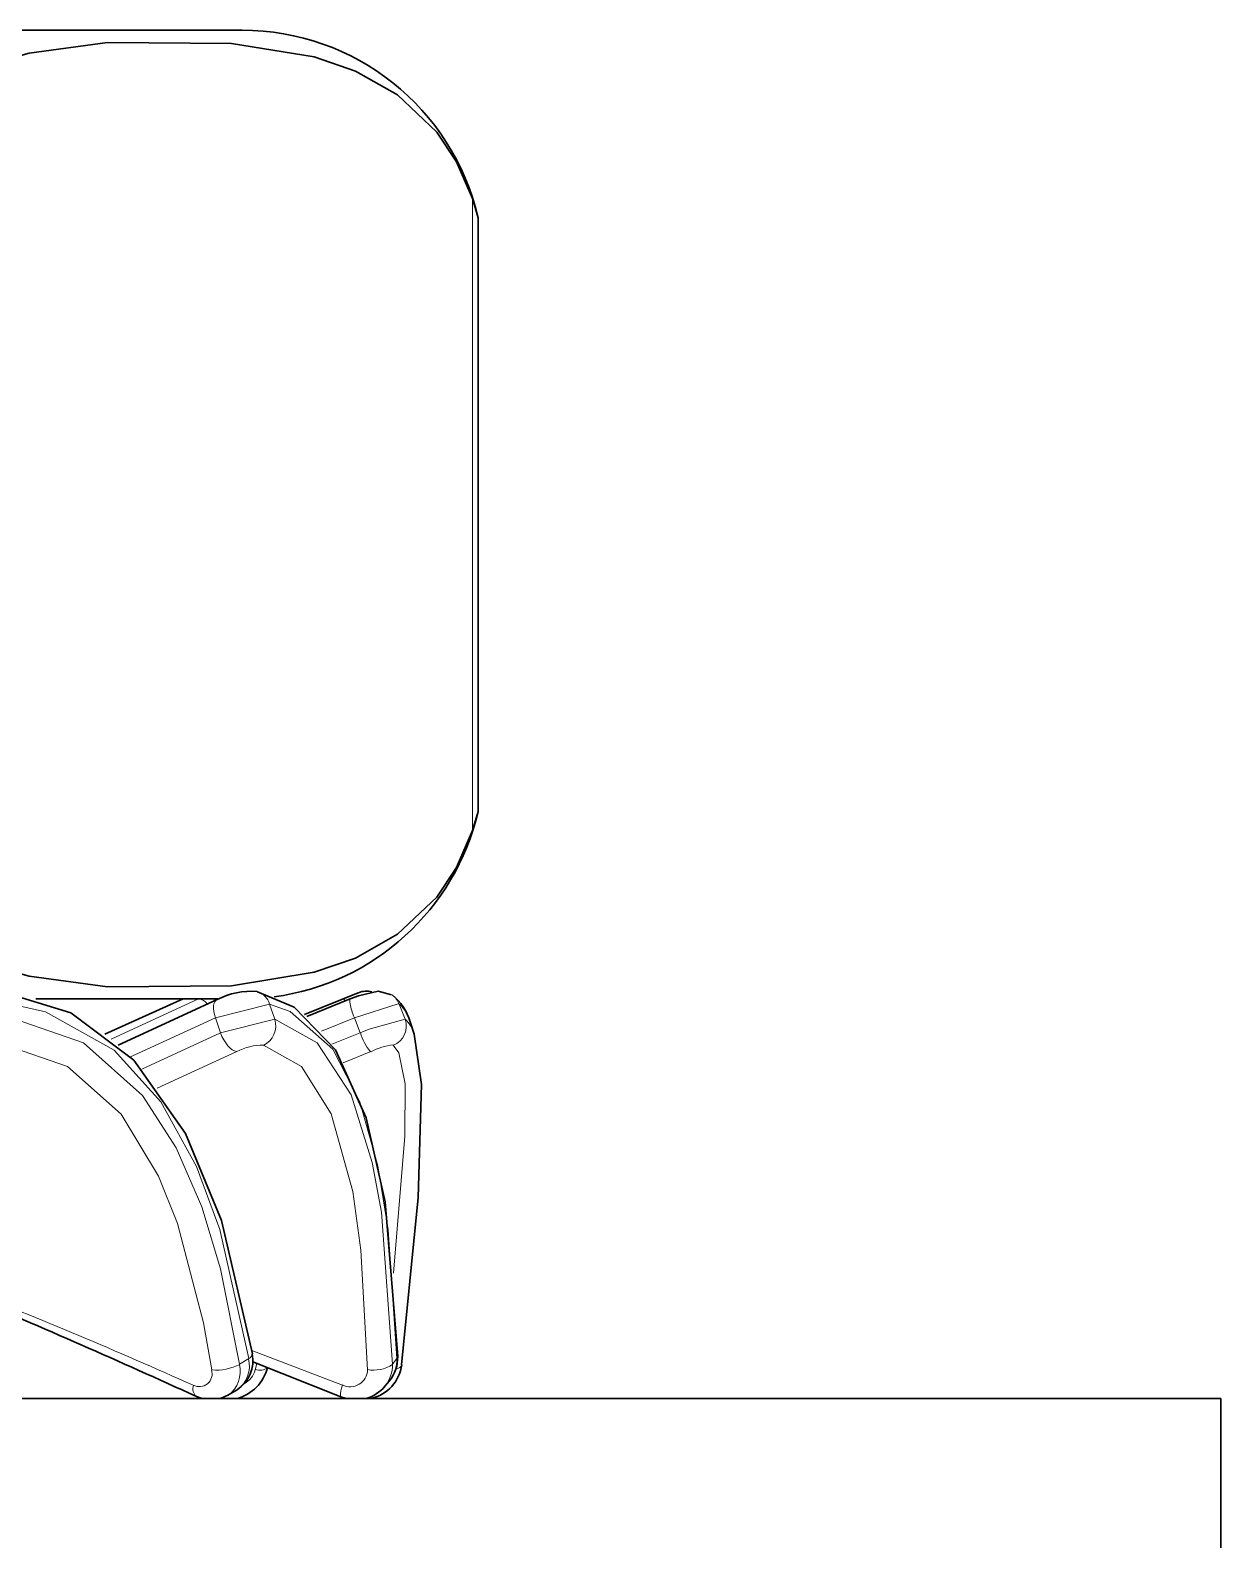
# Model space of a CAD drawing. Extents: x 315 to 857, y 212 to 651.
# Drawn here: x 455.842 to 458.792, y 225.437 to 229.177 of the extents above; entities that cross this region are included whole.
import ezdxf

# ---------------------------------------------------------------- set-up
doc = ezdxf.new("R2010")
doc.units = 0

msp = doc.modelspace()

# ---------------------------------------------------------------- linework, layer by layer
at = {"color": 7, "lineweight": 35, "ltscale": 0.11937}
msp.add_line((451.5926, 229.1768), (456.3674, 229.1768), dxfattribs=at)
at = {"color": 7, "lineweight": 35, "ltscale": 0.001228}
for p, q in [((456.9519, 228.7121), (456.9385, 228.7594)), ((456.9519, 227.2414), (456.9385, 227.1941))]:
    msp.add_line(p, q, dxfattribs=at)
at = {"color": 7, "lineweight": 13, "ltscale": 0.039132}
msp.add_line((456.9385, 228.7594), (456.9385, 227.1941), dxfattribs=at)
at = {"color": 7, "lineweight": 35, "ltscale": 0.036768}
msp.add_line((456.9519, 228.7121), (456.9519, 227.2414), dxfattribs=at)
at = {"color": 7, "lineweight": 35, "ltscale": 0.003585}
msp.add_line((456.6547, 226.7919), (456.5218, 226.738), dxfattribs=at)
at = {"color": 7, "lineweight": 13, "ltscale": 0.001018}
msp.add_line((456.6182, 226.7767), (456.6558, 226.7923), dxfattribs=at)
at = {"color": 7, "lineweight": 35, "ltscale": 0.011282}
msp.add_line((455.8563, 226.7768), (456.3076, 226.7768), dxfattribs=at)
at = {"color": 7, "lineweight": 35, "ltscale": 0.004863}
msp.add_line((456.2047, 226.7697), (456.0277, 226.6892), dxfattribs=at)
at = {"color": 7, "lineweight": 13, "ltscale": 0.005951}
msp.add_line((456.0432, 226.677), (456.2593, 226.7767), dxfattribs=at)
at = {"color": 7, "lineweight": 35, "ltscale": 0.006752}
msp.add_line((456.0602, 226.6626), (456.3054, 226.7757), dxfattribs=at)
at = {"color": 7, "lineweight": 35, "ltscale": 0.000448354}
msp.add_line((456.2047, 226.7697), (456.2213, 226.7767), dxfattribs=at)
at = {"color": 7, "lineweight": 13, "ltscale": 0.003459}
msp.add_line((456.3014, 226.7303), (456.4356, 226.764), dxfattribs=at)
at = {"color": 7, "lineweight": 13, "ltscale": 0.000991053}
msp.add_line((456.4356, 226.764), (456.4485, 226.7265), dxfattribs=at)
at = {"color": 7, "lineweight": 13, "ltscale": 0.002593}
msp.add_line((456.5221, 226.7377), (456.6182, 226.7767), dxfattribs=at)
at = {"color": 7, "lineweight": 35, "ltscale": 0.002905}
msp.add_line((456.5277, 226.733), (456.6354, 226.7767), dxfattribs=at)
at = {"color": 7, "lineweight": 13, "ltscale": 0.000184025}
msp.add_line((456.6241, 226.7723), (456.6182, 226.7767), dxfattribs=at)
at = {"color": 7, "lineweight": 13, "ltscale": 0.001005}
msp.add_line((456.7565, 226.764), (456.7711, 226.7265), dxfattribs=at)
at = {"color": 7, "lineweight": 13, "ltscale": 0.005789}
msp.add_line((456.0911, 226.6333), (456.3014, 226.7303), dxfattribs=at)
at = {"color": 7, "lineweight": 13, "ltscale": 0.000983886}
msp.add_line((456.3014, 226.7303), (456.314, 226.6931), dxfattribs=at)
at = {"color": 7, "lineweight": 13, "ltscale": 0.003465}
msp.add_line((456.4485, 226.7265), (456.314, 226.6931), dxfattribs=at)
at = {"color": 7, "lineweight": 13, "ltscale": 0.002204}
msp.add_line((456.5638, 226.6972), (456.6455, 226.7303), dxfattribs=at)
at = {"color": 7, "lineweight": 13, "ltscale": 0.00099873}
msp.add_line((456.6455, 226.7303), (456.6599, 226.6931), dxfattribs=at)
at = {"color": 7, "lineweight": 35, "ltscale": 0.000807506}
msp.add_line((456.7837, 226.7198), (456.7939, 226.6892), dxfattribs=at)
at = {"color": 7, "lineweight": 13, "ltscale": 0.005365}
msp.add_line((456.314, 226.6931), (456.1192, 226.6032), dxfattribs=at)
at = {"color": 7, "lineweight": 13, "ltscale": 0.001904}
msp.add_line((456.6599, 226.6931), (456.5894, 226.6644), dxfattribs=at)
at = {"color": 7, "lineweight": 13, "ltscale": 0.00542}
msp.add_line((456.354, 226.6467), (456.1572, 226.5558), dxfattribs=at)
at = {"color": 7, "lineweight": 13, "ltscale": 0.00185}
msp.add_line((456.6865, 226.6467), (456.618, 226.6189), dxfattribs=at)
at = {"color": 7, "lineweight": 13, "ltscale": 0.006007}
msp.add_line((456.616, 225.82), (456.3917, 225.9062), dxfattribs=at)
at = {"color": 7, "lineweight": 13, "ltscale": 0.000144123}
msp.add_line((456.751, 225.8857), (456.7531, 225.8911), dxfattribs=at)
at = {"color": 7, "lineweight": 13, "ltscale": 0.000667858}
msp.add_line((456.3614, 225.8717), (456.3842, 225.8857), dxfattribs=at)
at = {"color": 7, "lineweight": 35, "ltscale": 0.005855}
msp.add_line((456.3942, 225.8774), (456.612, 225.7911), dxfattribs=at)
at = {"color": 7, "lineweight": 13, "ltscale": 0.000405793}
msp.add_line((456.4036, 225.8737), (456.3997, 225.8579), dxfattribs=at)
at = {"color": 7, "lineweight": 13, "ltscale": 0.00044777}
msp.add_line((456.7398, 225.8717), (456.751, 225.8857), dxfattribs=at)
at = {"color": 7, "lineweight": 35, "ltscale": 0.000442916}
msp.add_line((456.7214, 225.8173), (456.7326, 225.831), dxfattribs=at)
at = {"color": 7, "lineweight": 35, "ltscale": 0.125}
msp.add_line((453.792, 225.7869), (458.792, 225.7869), dxfattribs=at)
at = {"color": 7, "lineweight": 35, "ltscale": 0.000366129}
msp.add_line((456.2545, 225.7921), (456.2683, 225.7871), dxfattribs=at)
at = {"color": 7, "lineweight": 35, "ltscale": 0.000504857}
msp.add_line((456.3137, 225.787), (456.3322, 225.795), dxfattribs=at)
at = {"color": 7, "lineweight": 35, "ltscale": 0.000665402}
msp.add_line((456.3322, 225.795), (456.355, 225.8087), dxfattribs=at)
at = {"color": 7, "lineweight": 35, "ltscale": 0.000347074}
msp.add_line((456.6252, 225.7869), (456.612, 225.7911), dxfattribs=at)
at = {"color": 7, "lineweight": 35, "ltscale": 0.075}
msp.add_line((458.792, 222.7869), (458.792, 225.7869), dxfattribs=at)
at = {"color": 7, "lineweight": 35}
for points in [[(455.4086, 228.7594), (455.4437, 228.8425), (455.4974, 228.9243), (455.5579, 228.9872), (455.6491, 229.0508), (455.7434, 229.0929), (455.8402, 229.1202), (456.034, 229.1463), (456.341, 229.1442), (456.5461, 229.1107), (456.6482, 229.0753), (456.7521, 229.0166), (456.8496, 228.9245), (456.8988, 228.8509), (456.9385, 228.7594)], [(455.4086, 227.1941), (455.4437, 227.1111), (455.4974, 227.0292), (455.5579, 226.9663), (455.6491, 226.9027), (455.7434, 226.8607), (455.8402, 226.8333), (456.034, 226.8072), (456.341, 226.8093), (456.5461, 226.8428), (456.6482, 226.8782), (456.7521, 226.937), (456.8496, 227.0291), (456.8988, 227.1026), (456.9385, 227.1941)], [(456.393, 225.8978), (456.3167, 226.2283), (456.2274, 226.4438), (456.0993, 226.6249), (455.9432, 226.7422), (455.7706, 226.7952)], [(456.7531, 225.8911), (456.7222, 226.2742), (456.6749, 226.4827), (456.5986, 226.6509), (456.4963, 226.7565), (456.4056, 226.7943)], [(456.7379, 226.7874), (456.7046, 226.7963), (456.6558, 226.7844), (456.6354, 226.7767)], [(456.7939, 226.6892), (456.812, 226.5645), (456.8037, 226.2846), (456.7627, 225.8702)]]:
    msp.add_lwpolyline(points, dxfattribs=at)
at = {"color": 7, "lineweight": 13}
for points in [[(456.3842, 225.8857), (456.3123, 226.2058), (456.2543, 226.3618), (456.1659, 226.5218), (456.0507, 226.6502), (455.8802, 226.7449), (455.7958, 226.764)], [(456.751, 225.8857), (456.7297, 226.2052), (456.7038, 226.363), (456.6587, 226.522), (456.5919, 226.6523), (456.4869, 226.746), (456.4356, 226.764)], [(456.6455, 226.7303), (456.7539, 226.7644), (456.7565, 226.764)], [(455.8056, 226.7265), (455.9742, 226.6677), (456.1209, 226.5376), (456.2038, 226.4082), (456.2673, 226.2615), (456.3139, 226.1084), (456.3614, 225.8717)], [(456.4485, 226.7265), (456.5532, 226.6681), (456.6376, 226.539), (456.69, 226.372), (456.7124, 226.2487), (456.7398, 225.8717)], [(456.7711, 226.7265), (456.6824, 226.7018), (456.6599, 226.6931)], [(455.7818, 226.662), (455.9353, 226.6091), (456.0677, 226.4913), (456.1604, 226.3374), (456.2074, 226.2202), (456.272, 225.9748), (456.2924, 225.8579)], [(456.4205, 226.662), (456.5146, 226.6094), (456.5883, 226.4924), (456.6414, 226.2995), (456.6616, 226.1542), (456.6777, 225.8579)], [(456.7421, 226.662), (456.7559, 226.6437), (456.7711, 226.5668), (456.7709, 226.4367), (456.7427, 226.0975)]]:
    msp.add_lwpolyline(points, dxfattribs=at)
at = {"color": 7, "lineweight": 35}
for centre, radius, start, end in [((456.3674, 228.5768), 0.6, 13.039, 90), ((456.3674, 227.3768), 0.6, 277.5794, 346.961), ((456.3888, 226.6175), 0.1783, 84.9726, 117.7892), ((456.6754, 226.7449), 0.0513, 75.0772, 112.3875), ((456.6613, 226.6872), 0.1264, 14.9642, 51.9971), ((448.0088, 207.7925), 19.7981, 65.38716, 67.19749), ((456.3084, 225.8807), 0.086, 302.9142, 11.4274), ((456.6618, 225.8886), 0.0912, 320.8629, 1.5864), ((456.3271, 225.8901), 0.1067, 284.7167, 345.9866), ((456.6649, 225.8831), 0.0987, 283.3512, 352.5035), ((456.651, 225.8753), 0.0912, 284.0703, 320.5144)]:
    msp.add_arc(centre, radius, start, end, dxfattribs=at)
at = {"color": 7, "lineweight": 13}
for centre, radius, start, end in [((456.394, 226.7532), 0.0428, 14.4756, 74.2387), ((456.711, 226.7469), 0.0486, 20.5521, 54.7678), ((456.2561, 226.7462), 0.031, 36.2629, 84.0951), ((456.701, 226.7004), 0.0847, 13.2487, 48.865), ((456.396, 226.7107), 0.0548, 296.6875, 16.7205), ((456.7236, 226.7091), 0.0506, 291.4875, 20.1563), ((456.7208, 226.6709), 0.0751, 14.0401, 47.8869), ((456.778, 226.7262), 0.122, 195.6721, 220.9839), ((456.421, 226.5187), 0.144, 90.1841, 117.6047), ((456.7578, 226.5125), 0.1512, 95.9931, 117.9867), ((451.3629, 214.9881), 11.8815, 65.73209, 68.71406), ((456.3788, 225.8996), 0.0146, 291.1468, 353.0407), ((456.2617, 225.8478), 0.0315, 241.1531, 18.2987), ((456.3038, 225.9831), 0.1257, 264.7755, 297.3225), ((456.2894, 225.854), 0.0735, 306.0077, 13.8551), ((456.3121, 225.8677), 0.0735, 306.0574, 14.0275), ((456.3455, 225.8724), 0.0561, 298.9246, 345.0967), ((456.4113, 225.8895), 0.0326, 249.9016, 307.4783), ((456.6354, 225.8589), 0.0428, 243.465, 358.7041), ((456.6936, 225.9433), 0.0861, 259.4467, 302.8705), ((456.6568, 225.8695), 0.083, 321.0681, 1.5636), ((456.668, 225.8832), 0.083, 321.0885, 1.7535), ((456.7488, 225.8752), 0.0148, 268.9287, 346.0564), ((456.272, 225.8112), 0.0265, 161.0662, 227.6057), ((456.6583, 225.7972), 0.0474, 151.7139, 187.5041)]:
    msp.add_arc(centre, radius, start, end, dxfattribs=at)
for centre, major_axis, ratio, start_param, end_param in [((456.3264, 226.7303), (0.021, -0.0454), 0.464282, 3.141593, 4.50129), ((456.6542, 226.7303), (0.0188, -0.0463), 0.161243, 3.03521, 4.647041), ((456.339, 226.6931), (0.021, -0.0454), 0.464285, 4.501298, 6.029625)]:
    msp.add_ellipse(centre, major_axis=major_axis, ratio=ratio, start_param=start_param, end_param=end_param, dxfattribs=at)

doc.saveas('drawing.dxf')
